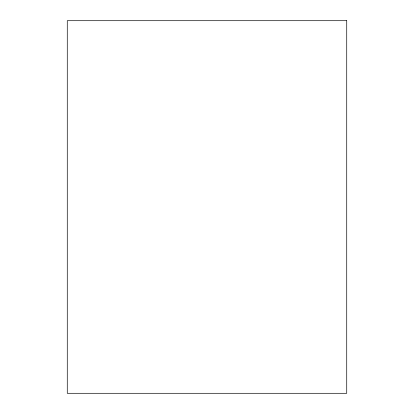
<?xml version="1.0" encoding="UTF-8"?>
<svg xmlns="http://www.w3.org/2000/svg" width="414" height="414" viewBox="0 0 414 414"><rect width="100%" height="100%" fill="white"/><g stroke="black" fill="none" stroke-linecap="round" stroke-linejoin="round"><path stroke-width="0.62" d="M346.725 20.7L67.275 20.7L67.275 393.3L346.725 393.3L346.725 20.7"/></g></svg>
